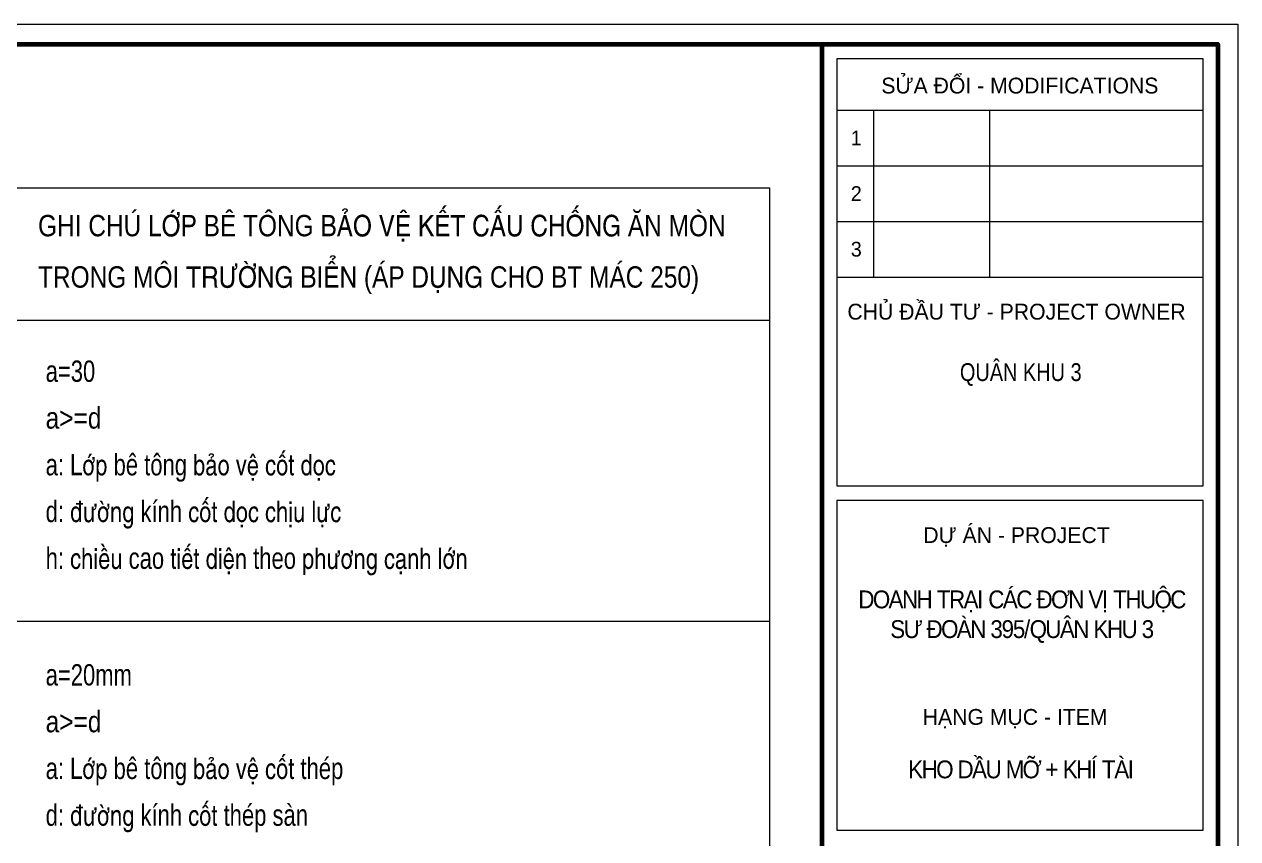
# Model space of a CAD drawing. Header units: millimetres. Extents: x -295047 to 29144, y -724756 to -246879.
# Drawn here: x -232044 to -206089, y -326167 to -308748 of the extents above; entities that cross this region are included whole.
import ezdxf
from ezdxf.enums import TextEntityAlignment as Align

# ---------------------------------------------------------------- set-up
doc = ezdxf.new("R2010")
doc.units = ezdxf.units.MM
doc.header["$MEASUREMENT"] = 0
doc.linetypes.add('HIDDEN', pattern=[0.375, 0.25, -0.125])
doc.layers.get('Defpoints').update_dxf_attribs({"color": 1})
for name, color, linetype, lineweight in [('08. Net Text', 3, 'Continuous', 13), ('EG Text2', 7, 'Continuous', 25), ('Khungten_LCDI', 7, 'Continuous', 5), ('LC MANH DUT', 35, 'HIDDEN', 5), ('LC Net thay', 7, 'Continuous', 25), ('LC Text1', 3, 'Continuous', 20)]:
    doc.layers.add(name, color=color, linetype=linetype, lineweight=lineweight)
doc.styles.add('HELVECONDENSE', font='VNI-Helve-Condense.TTF')
doc.styles.add('Khungten', font='VHAVAN_1.TTF', dxfattribs={"width": 0.9, "height": 5000})
doc.styles.add('Text Khung Ten', font='VHAVAN_1.TTF')
doc.styles.add('Title', font='VHBLACK_1.TTF', dxfattribs={"width": 0.8})

# ---------------------------------------------------------------- blocks, each defined once
blk = doc.blocks.new('lcdi KC')
at = {"layer": 'Defpoints', "lineweight": 0}
blk.add_lwpolyline([(-1200, -14850), (-1200, 14850), (40800, 14850), (40800, -14850)], close=True, dxfattribs=at)
at = {"layer": 'Khungten_LCDI', "color": 5, "lineweight": 60}
blk.add_line((36600, 14650), (36600, -14650), dxfattribs=at)
at = {"layer": 'Khungten_LCDI', "color": 5, "lineweight": 25}
blk.add_line((40600, -14650), (40600, 14650), dxfattribs=at)
at = {"layer": 'Khungten_LCDI', "color": 9, "lineweight": 15}
for p, q in [((36750, 13981), (40450, 13981)), ((37123, 13981), (37123, 12297)), ((38293, 13981), (38293, 12297)), ((36750, 13420), (40450, 13420)), ((36750, 12858), (40450, 12858)), ((36750, 12297), (40450, 12297))]:
    blk.add_line(p, q, dxfattribs=at)
at = {"layer": 'Khungten_LCDI', "color": 5, "lineweight": 60}
blk.add_lwpolyline([(0, -14650), (0, 14650), (40600, 14650), (40600, -14650)], close=True, dxfattribs=at)
at = {"layer": 'Khungten_LCDI', "color": 9, "lineweight": 15}
for points in [[(36750, 10190), (40450, 10190), (40450, 14500), (36750, 14500)], [(36750, 6712), (40450, 6712), (40450, 10040), (36750, 10040)]]:
    blk.add_lwpolyline(points, close=True, dxfattribs=at)
at = {"color": 7, "style": 'Khungten'}
for s, p in [('söa ®æi - modifications', (38600, 14151)), ('chñ ®Çu t\xad - project owner', (38566, 11868)), ('dù ¸n - project', (38566, 9612)), ('h¹ng môc - item', (38552, 7776))]:
    blk.add_text(s, height=160, dxfattribs=at).set_placement(p, align=Align.CENTER)
at = {"color": 4, "char_height": 180, "attachment_point": 5, "style": 'Khungten'}
for s, insert, width in [('{\\f.VnArialH|b0|i0|c0|p34;\\W0.8;qu©n khu 3}', (38609, 11313), 2315.24), ('{\\f.VnArialH|b0|i0|c0|p34;\\W0.9;\\T0.9;doanh tr¹i c¸c ®¬n vÞ thuéc s\xad ®oµn 395/qu©n khu 3}', (38617, 8868), 3461.97), ('{\\f.VnArialH|b0|i0|c0|p34;\\T0.9;kho dÇu mì + khÝ tµi}', (38609, 7325), 3712.56)]:
    blk.add_mtext(s, dxfattribs=dict(at, insert=insert, width=width))
at = {"color": 7, "style": 'Khungten', "width": 0.8}
for tag, p in [('REVISION', (39499, -10746)), ('NGAYHT', (39546, -11609))]:
    blk.add_attdef(tag, text='', height=200, dxfattribs=at).set_placement(p, align=Align.CENTER)
at = {"layer": '08. Net Text', "color": 7, "style": 'Text Khung Ten'}
blk.add_text('1', height=150, dxfattribs=at).set_placement((36892, 13627))
at = {"layer": '08. Net Text', "color": 7, "ltscale": 2, "style": 'Text Khung Ten'}
for s, p in [('2', (36892, 13065)), ('3', (36892, 12504))]:
    blk.add_text(s, height=150, dxfattribs=at).set_placement(p)
at = {"layer": 'LC Text1', "style": 'Title', "width": 1.485915}
for tag, p, p2 in [('TENBANVE1', (36913, -8886), (40339, -8886)), ('TENBANVE2', (36913, -9562), (40339, -9562))]:
    blk.add_attdef(tag, text='', height=250, dxfattribs=at).set_placement(p, p2, align=Align.FIT)
at = {"layer": 'LC Text1', "style": 'Title', "width": 0.7}
blk.add_attdef('SOBANVE', text='', height=250, dxfattribs=at).set_placement((39562, -13896), align=Align.CENTER)

msp = doc.modelspace()

# ---------------------------------------------------------------- linework, layer by layer
at = {"layer": 'LC MANH DUT', "ltscale": 3}
msp.add_line((-216097, -371230.4), (-216097, -312245.3, 0), dxfattribs=at)
msp.add_lwpolyline([(-245323, -312245.3), (-216097, -312245.3)], dxfattribs=at)
at = {"layer": 'LC MANH DUT', "ltscale": 3, "elevation": 0}
for points in [[(-245323, -315076.9), (-216097, -315076.9)], [(-245323, -321512.2), (-216097, -321512.2)]]:
    msp.add_lwpolyline(points, dxfattribs=at)

# ---------------------------------------------------------------- block references
at = {"layer": 'LC Net thay', "xscale": 2.118034286391425, "yscale": 2.118034286391425, "zscale": 2.118034286391425}
msp.add_blockref('lcdi KC', (-292505.1, -340201.2), dxfattribs=at)

# ---------------------------------------------------------------- texts
at = {"layer": 'EG Text2', "color": 7, "lineweight": 0, "style": 'HELVECONDENSE'}
for s, height, p in [('GHI CHUÙ LÔÙP BEÂ TOÂNG BAÛO VEÄ KEÁT CAÁU CHOÁNG AÊN MOØN', 456.489, (-231749, -313282.8)), ('TRONG MOÂI TRÖÔØNG BIEÅN (AÙP DUÏNG CHO BT MAÙC 250)', 456.489, (-231749, -314381.1)), ('a>=d', 456.49, (-231586.7, -317395.9, 0)), ('a>=d', 456.49, (-231586.7, -323890.3, 0))]:
    msp.add_text(s, height=height, dxfattribs=at).set_placement(p)
at = {"layer": 'EG Text2', "color": 7, "lineweight": 0, "style": 'HELVECONDENSE', "width": 0.9}
for s, height, p in [('a=30', 456.49, (-231586.7, -316395.9, 0)), ('a: Lôùp beâ toâng baûo veä coát doïc', 456.489, (-231586.7, -318395.9, 0)), ('d: ñöôøng kính coát doïc chòu löïc', 456.489, (-231586.7, -319395.9, 0)), ('h: chieàu cao tieát dieän theo phöông caïnh lôùn', 456.489, (-231586.7, -320395.9, 0)), ('a=20mm', 456.49, (-231586.7, -322890.3, 0)), ('a: Lôùp beâ toâng baûo veä coát theùp', 456.489, (-231586.7, -324890.3, 0)), ('d: ñöôøng kính coát theùp saøn', 456.489, (-231586.7, -325890.3, 0))]:
    msp.add_text(s, height=height, dxfattribs=at).set_placement(p)

doc.saveas('drawing.dxf')
